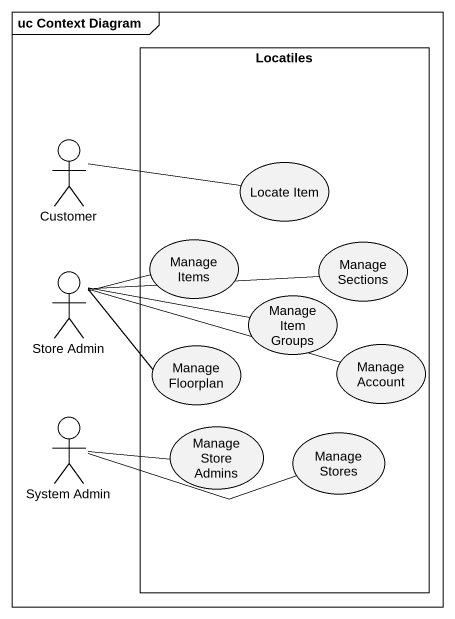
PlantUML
@startuml
mainframe uc Context Diagram
rectangle Locatiles {
  usecase "Locate Item" as Locate_Item
  usecase "Manage Items" as Manage_Items
  usecase "Manage Sections" as Manage_Sections
  usecase "Manage Floorplan" as Manage_Floorplan
  usecase "Manage Item Groups" as Manage_Item_Groups
  usecase "Manage Account" as Manage_Account
  usecase "Manage Store Admins" as Manage_Store_Admins
  usecase "Manage Stores" as Manage_Stores
}
actor Customer
actor "Store Admin" as Store_Admin
actor "System Admin" as System_Admin
Customer -right- Locate_Item
Store_Admin -right- Manage_Items
Store_Admin -right- Manage_Sections
Store_Admin -right- Manage_Floorplan
Store_Admin -right- Manage_Item_Groups
Store_Admin -right- Manage_Account
System_Admin -right- Manage_Store_Admins
System_Admin -right- Manage_Stores
@enduml
